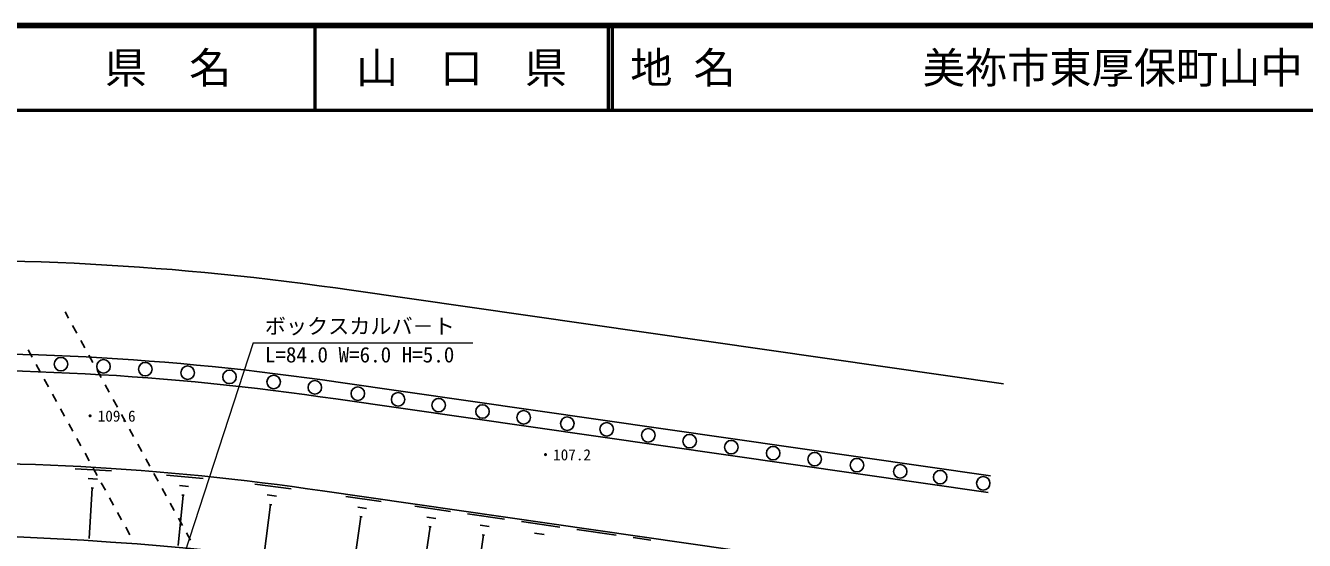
# Model space of a CAD drawing. Units: millimetres, scale not verified. Extents: x 40000 to 680000, y 20000 to 380000.
# Drawn here: x 298744 to 450239, y 319050 to 380000 of the extents above; entities that cross this region are included whole.
import ezdxf
from ezdxf.enums import TextEntityAlignment as Align

# ---------------------------------------------------------------- set-up
doc = ezdxf.new("R2010")
doc.units = ezdxf.units.MM
doc.header["$LTSCALE"] = 1000
for name, color, linetype, lineweight in [('M-BGD-RSTR', 7, 'Continuous', 25), ('M-STR-HTXT', 7, 'Continuous', 13), ('M-TTL', 2, 'Continuous', 140), ('M-TTL-LINE', 7, 'Continuous', 50)]:
    doc.layers.add(name, color=color, linetype=linetype, lineweight=lineweight)
doc.layers.add('M-TTL-TXT', color=7, linetype='Continuous')
doc.styles.add('ＭＳ ゴシック', font='')
doc.styles.get('ＭＳ ゴシック').set_extended_font_data('MS Gothic')

msp = doc.modelspace()

# ---------------------------------------------------------------- linework, layer by layer
at = {"layer": 'M-BGD-RSTR'}
for p, q in [((337367, 348659), (414605, 337586)), ((303833, 345355), (303424, 346099)), ((304797, 343603), (304315, 344479)), ((305761, 341851), (305279, 342727)), ((299519, 340750), (299037, 341626)), ((306725, 340098), (306243, 340975)), ((300483, 338997), (300001, 339873)), ((301447, 337245), (300965, 338121)), ((307689, 338346), (307207, 339222)), ((302411, 335493), (301929, 336369)), ((308653, 336594), (308171, 337470)), ((335781, 337774), (413044, 326698)), ((309617, 334841), (309135, 335718)), ((335493, 335795), (412761, 324718)), ((303375, 333740), (302893, 334616)), ((310581, 333089), (310099, 333965)), ((304339, 331988), (303857, 332864)), ((311545, 331337), (311063, 332213)), ((305303, 330236), (304821, 331112)), ((312509, 329584), (312027, 330461)), ((306267, 328483), (305785, 329359)), ((304610, 327542), (308935, 327276)), ((307231, 326731), (306749, 327607)), ((313473, 327832), (312991, 328708)), ((306166, 326361), (307247, 326294)), ((308195, 324979), (307713, 325855)), ((314437, 326080), (313955, 326956)), ((315449, 326789), (319782, 326368)), ((306640, 325246), (306273, 319265)), ((306505, 325255), (306775, 325238)), ((315401, 324327), (314919, 325204)), ((317405, 324411), (316825, 318440)), ((316968, 325547), (318052, 325442)), ((317269, 324425), (317540, 324398)), ((325915, 325712), (330199, 325147)), ((327380, 324429), (328451, 324288)), ((333906, 324910), (411200, 313829)), ((336664, 324262), (340884, 323657)), ((309159, 323226), (308677, 324102)), ((316365, 322575), (315883, 323451)), ((327774, 323288), (326998, 317401)), ((327641, 323305), (327908, 323270)), ((338095, 322981), (339150, 322829)), ((344839, 323090), (349077, 322483)), ((310123, 321474), (309641, 322350)), ((317329, 320823), (316847, 321699)), ((338471, 321850), (337636, 316025)), ((338340, 321869), (338603, 321831)), ((346276, 321803), (347336, 321651)), ((351103, 322192), (355477, 321565)), ((357504, 321275), (362017, 320628)), ((311087, 319722), (310605, 320598)), ((318293, 319070), (317811, 319947)), ((346654, 320667), (345801, 314712)), ((346522, 320686), (346787, 320648)), ((352977, 319692), (352093, 313531)), ((352587, 320864), (353680, 320707)), ((352840, 319711), (353113, 319672)), ((359035, 319904), (360163, 319742)), ((364046, 320337), (368700, 319670)), ((370730, 319379), (372805, 319081))]:
    msp.add_line(p, q, dxfattribs=at)
for centre in [(302932, 339913), (307971, 339653), (312924, 339319), (317945, 338900), (322900, 338409), (328136, 337805), (333005, 337163), (338102, 336431), (342875, 335747), (347683, 335058), (352874, 334314), (357748, 333615), (362917, 332874), (367585, 332205), (372512, 331498), (377405, 330797), (382340, 330089), (387300, 329378), (392221, 328673), (397227, 327955), (402357, 327220), (407091, 326541), (412191, 325810)]:
    msp.add_circle(centre, 800, dxfattribs=at)
for centre, radius, start, end in [((289031, 22090), 330127, 81.58062, 103.15344), ((289031, 22090), 319127, 81.57616, 103.12564), ((289031, 22090), 317127, 81.57532, 103.12038), ((289031, 22090), 306127, 81.57058, 103.09031), ((280895, -82971), 402800, 77.47377, 91.87961)]:
    msp.add_arc(centre, radius, start, end, dxfattribs=at)
at = {"layer": 'M-STR-HTXT'}
for q in [(316895, 315389), (351714, 342451)]:
    msp.add_line((325714, 342451), q, dxfattribs=at)
at = {"layer": 'M-TTL'}
msp.add_line((680000, 380000), (40000, 380000), dxfattribs=at)
at = {"layer": 'M-TTL-LINE'}
for p, q in [((333000, 380000), (333000, 370000)), ((367750, 380000), (367750, 370000)), ((368250, 380000), (368250, 370000)), ((40000, 370000), (680000, 370000))]:
    msp.add_line(p, q, dxfattribs=at)

# ---------------------------------------------------------------- texts
at = {"layer": 'M-BGD-RSTR', "style": 'ＭＳ ゴシック'}
for s, p in [('・109.6', (305487, 333772)), ('・107.2', (359436, 329184))]:
    msp.add_text(s, height=1320, dxfattribs=at).set_placement(p, align=Align.MIDDLE_LEFT)
at = {"layer": 'M-STR-HTXT', "style": 'ＭＳ ゴシック'}
msp.add_text('ボックスカルバ－ト', height=1833, dxfattribs=at).set_placement((327089, 342951), align=Align.BOTTOM_LEFT)
msp.add_text('L=84.0 W=6.0 H=5.0', height=1833, dxfattribs=at).set_placement((327089, 341951), align=Align.TOP_LEFT)
at = {"layer": 'M-TTL-TXT', "style": 'ＭＳ ゴシック'}
for s, p in [('県\u3000名', (315625, 375000)), ('山\u3000口\u3000県', (350375, 375000))]:
    msp.add_text(s, height=3666, dxfattribs=at).set_placement(p, align=Align.MIDDLE_CENTER)
for s, p in [('地 名', (370380, 375000)), ('美祢市東厚保町山中', (405024, 375000))]:
    msp.add_text(s, height=3666, dxfattribs=at).set_placement(p, align=Align.MIDDLE_LEFT)

doc.saveas('drawing.dxf')
